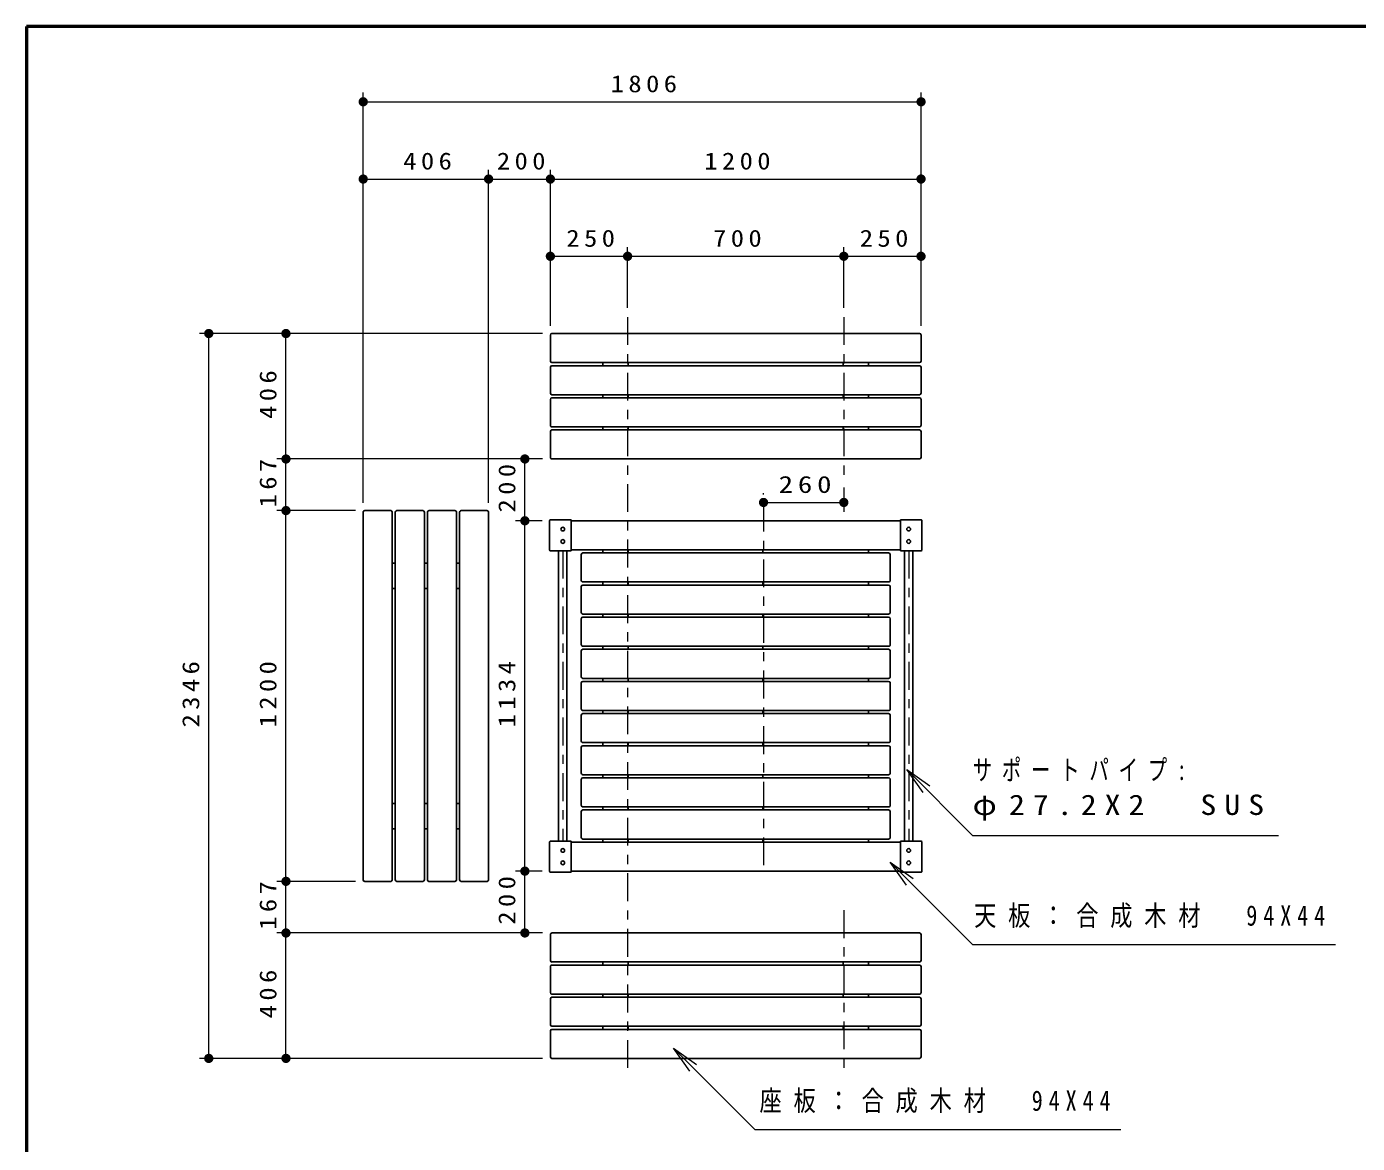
# Model space of a CAD drawing. Units: millimetres on the paper, with parts at other scales. Extents: x -365 to 12, y -47 to 257.
# Drawn here: x -365 to -221.4, y 136.5 to 257 of the extents above; entities that cross this region are included whole.
import ezdxf

# ---------------------------------------------------------------- set-up
doc = ezdxf.new("R2010")
doc.units = ezdxf.units.MM
doc.linetypes.add('USER2', pattern=[6, 3, -1, 1, -1])
doc.layers.add('1_30', color=7, linetype='Continuous', lineweight=25)
doc.layers.add('99', color=7, linetype='Continuous', lineweight=13)
doc.styles.add('ＭＳ ゴシック', font='')
doc.styles.get('ＭＳ ゴシック').set_extended_font_data('MS Gothic')

# ---------------------------------------------------------------- blocks, each defined once
blk = doc.blocks.new('filled_dot')
at = {"color": 0, "linetype": 'Continuous', "lineweight": -2, "const_width": 1.25}
blk.add_lwpolyline([(-0.625, 0, 1), (0.625, 0, 1)], format="xyb", close=True, dxfattribs=at)

msp = doc.modelspace()

# ---------------------------------------------------------------- linework, layer by layer
at = {"layer": '1_30', "lineweight": 13}
for p, q in [((-328.677, 205.623), (-328.677, 249.89)), ((-268.477, 224.723), (-268.477, 249.89)), ((-328.677, 248.89), (-268.477, 248.89)), ((-328.677, 205.623), (-328.677, 241.556)), ((-315.143, 205.623), (-315.143, 241.556)), ((-308.477, 224.723), (-308.477, 241.556)), ((-268.477, 224.723), (-268.477, 241.556)), ((-328.677, 240.556), (-315.143, 240.556)), ((-315.143, 240.556), (-308.477, 240.556)), ((-308.477, 240.556), (-268.477, 240.556)), ((-308.477, 224.89), (-308.477, 233.223)), ((-300.143, 226.657), (-300.143, 233.223)), ((-276.81, 226.657), (-276.81, 233.223)), ((-268.477, 224.89), (-268.477, 233.223)), ((-308.477, 232.223), (-300.143, 232.223)), ((-300.143, 232.223), (-276.81, 232.223)), ((-276.81, 232.223), (-268.477, 232.223)), ((-309.31, 223.89), (-346.343, 223.89)), ((-345.343, 145.69), (-345.343, 223.89)), ((-337.01, 210.356), (-337.01, 223.89)), ((-309.31, 210.356), (-338.01, 210.356)), ((-337.01, 204.79), (-337.01, 210.356)), ((-309.477, 210.356), (-312.23, 210.356)), ((-311.23, 203.69), (-311.23, 210.356)), ((-276.81, 207.296), (-276.81, 204.664)), ((-285.477, 206.529), (-285.477, 206.664)), ((-285.477, 205.664), (-276.81, 205.664)), ((-329.51, 204.79), (-338.01, 204.79)), ((-337.01, 164.79), (-337.01, 204.79)), ((-309.377, 203.69), (-312.23, 203.69)), ((-311.23, 165.89), (-311.23, 203.69)), ((-268.248, 174.374), (-270.016, 176.849)), ((-270.016, 176.849), (-267.541, 175.081)), ((-270.016, 176.849), (-267.895, 174.727)), ((-270.041, 164.395), (-271.809, 166.87)), ((-271.809, 166.87), (-269.334, 165.103)), ((-271.809, 166.87), (-269.688, 164.749)), ((-309.377, 165.89), (-312.23, 165.89)), ((-311.23, 159.223), (-311.23, 165.89)), ((-329.51, 164.79), (-338.01, 164.79)), ((-337.01, 159.223), (-337.01, 164.79)), ((-309.31, 159.223), (-338.01, 159.223)), ((-337.01, 145.69), (-337.01, 159.223)), ((-309.477, 159.223), (-312.23, 159.223)), ((-293.415, 144.316), (-295.183, 146.791)), ((-295.183, 146.791), (-292.708, 145.023)), ((-295.183, 146.791), (-293.062, 144.669)), ((-309.31, 145.69), (-346.343, 145.69))]:
    msp.add_line(p, q, dxfattribs=at)
at = {"layer": '1_30', "linetype": 'USER2', "lineweight": 13}
for p, q in [((-300.143, 225.657), (-300.143, 143.716)), ((-276.81, 225.657), (-276.81, 208.296)), ((-285.477, 205.529), (-285.477, 165.581)), ((-307.143, 200.456), (-307.143, 169.123)), ((-269.81, 200.456), (-269.811, 169.123)), ((-276.81, 161.675), (-276.81, 143.716))]:
    msp.add_line(p, q, dxfattribs=at)
at = {"layer": '1_30', "color": 4}
for p, q in [((-308.477, 220.923), (-308.477, 223.723)), ((-268.644, 223.89), (-308.31, 223.89)), ((-268.477, 220.923), (-268.477, 223.723)), ((-308.477, 217.456), (-308.477, 220.256)), ((-268.644, 220.756), (-308.31, 220.756)), ((-268.644, 220.423), (-308.31, 220.423)), ((-268.477, 217.456), (-268.477, 220.256)), ((-268.644, 217.29), (-308.31, 217.29)), ((-268.644, 216.956), (-308.31, 216.956)), ((-308.477, 216.79), (-308.477, 213.99)), ((-268.477, 216.79), (-268.477, 213.99)), ((-308.477, 213.323), (-308.477, 210.523)), ((-268.644, 213.823), (-308.31, 213.823)), ((-268.644, 213.49), (-308.31, 213.49)), ((-268.477, 213.323), (-268.477, 210.523)), ((-268.644, 210.356), (-308.31, 210.356)), ((-328.677, 164.957), (-328.677, 204.623)), ((-325.71, 204.79), (-328.51, 204.79)), ((-325.543, 164.957), (-325.543, 204.623)), ((-325.21, 164.957), (-325.21, 204.623)), ((-322.243, 204.79), (-325.043, 204.79)), ((-322.077, 164.957), (-322.077, 204.623)), ((-321.743, 164.957), (-321.743, 204.623)), ((-321.577, 204.79), (-318.777, 204.79)), ((-318.61, 164.957), (-318.61, 204.623)), ((-318.277, 164.957), (-318.277, 204.623)), ((-318.11, 204.79), (-315.31, 204.79)), ((-315.143, 164.957), (-315.143, 204.623)), ((-308.577, 200.556), (-308.577, 203.69)), ((-306.243, 203.69), (-288.477, 203.69)), ((-270.71, 203.69), (-288.477, 203.69)), ((-268.377, 200.556), (-268.377, 203.69)), ((-306.243, 200.556), (-288.477, 200.556)), ((-305.143, 197.256), (-305.143, 200.056)), ((-304.977, 200.223), (-288.477, 200.223)), ((-270.71, 200.556), (-288.477, 200.556)), ((-271.977, 200.223), (-288.477, 200.223)), ((-271.81, 197.256), (-271.81, 200.056)), ((-304.977, 197.09), (-288.477, 197.09)), ((-304.977, 196.756), (-288.477, 196.756)), ((-271.977, 197.09), (-288.477, 197.09)), ((-271.977, 196.756), (-288.477, 196.756)), ((-305.143, 193.79), (-305.143, 196.59)), ((-271.81, 193.79), (-271.81, 196.59)), ((-305.143, 190.323), (-305.143, 193.123)), ((-304.977, 193.623), (-288.477, 193.623)), ((-304.977, 193.29), (-288.477, 193.29)), ((-271.977, 193.623), (-288.477, 193.623)), ((-271.977, 193.29), (-288.477, 193.29)), ((-271.81, 190.323), (-271.81, 193.123)), ((-305.143, 189.656), (-305.143, 186.856)), ((-304.977, 190.156), (-288.477, 190.156)), ((-304.977, 189.823), (-288.477, 189.823)), ((-271.977, 190.156), (-288.477, 190.156)), ((-271.977, 189.823), (-288.477, 189.823)), ((-271.81, 189.656), (-271.81, 186.856)), ((-305.143, 186.19), (-305.143, 183.39)), ((-304.977, 186.69), (-288.477, 186.69)), ((-304.977, 186.356), (-288.477, 186.356)), ((-271.977, 186.69), (-288.477, 186.69)), ((-271.977, 186.356), (-288.477, 186.356)), ((-271.81, 186.19), (-271.81, 183.39)), ((-305.143, 179.923), (-305.143, 182.723)), ((-304.977, 183.223), (-288.477, 183.223)), ((-304.977, 182.89), (-288.477, 182.89)), ((-271.977, 183.223), (-288.477, 183.223)), ((-271.977, 182.89), (-288.477, 182.89)), ((-271.81, 179.923), (-271.81, 182.723)), ((-304.977, 179.756), (-288.477, 179.756)), ((-271.977, 179.756), (-288.477, 179.756)), ((-305.143, 176.456), (-305.143, 179.256)), ((-304.977, 179.423), (-288.477, 179.423)), ((-271.977, 179.423), (-288.477, 179.423)), ((-271.81, 176.456), (-271.81, 179.256)), ((-305.143, 172.99), (-305.143, 175.79)), ((-304.977, 176.29), (-288.477, 176.29)), ((-304.977, 175.956), (-288.477, 175.956)), ((-271.977, 176.29), (-288.477, 176.29)), ((-271.977, 175.956), (-288.477, 175.956)), ((-271.81, 172.99), (-271.81, 175.79)), ((-304.977, 172.823), (-288.477, 172.823)), ((-304.977, 172.49), (-288.477, 172.49)), ((-271.977, 172.823), (-288.477, 172.823)), ((-271.977, 172.49), (-288.477, 172.49)), ((-305.143, 172.323), (-305.143, 169.523)), ((-271.81, 172.323), (-271.81, 169.523)), ((-308.577, 169.023), (-308.577, 165.89)), ((-306.243, 169.023), (-288.477, 169.023)), ((-304.977, 169.356), (-288.477, 169.356)), ((-271.977, 169.356), (-288.477, 169.356)), ((-270.71, 169.023), (-288.477, 169.023)), ((-268.377, 169.023), (-268.377, 165.89)), ((-306.243, 165.89), (-288.477, 165.89)), ((-270.71, 165.89), (-288.477, 165.89)), ((-325.71, 164.79), (-328.51, 164.79)), ((-322.243, 164.79), (-325.043, 164.79)), ((-321.577, 164.79), (-318.777, 164.79)), ((-318.11, 164.79), (-315.31, 164.79)), ((-308.477, 156.256), (-308.477, 159.056)), ((-268.644, 159.223), (-308.31, 159.223)), ((-268.477, 156.256), (-268.477, 159.056)), ((-308.477, 152.79), (-308.477, 155.59)), ((-268.644, 156.09), (-308.31, 156.09)), ((-268.644, 155.756), (-308.31, 155.756)), ((-268.477, 152.79), (-268.477, 155.59)), ((-268.644, 152.623), (-308.31, 152.623)), ((-268.644, 152.29), (-308.31, 152.29)), ((-308.477, 152.123), (-308.477, 149.323)), ((-268.477, 152.123), (-268.477, 149.323)), ((-308.477, 148.656), (-308.477, 145.856)), ((-268.644, 149.156), (-308.31, 149.156)), ((-268.644, 148.823), (-308.31, 148.823)), ((-268.477, 148.656), (-268.477, 145.856)), ((-268.644, 145.69), (-308.31, 145.69))]:
    msp.add_line(p, q, dxfattribs=at)
at = {"layer": '1_30'}
for p, q in [((-302.81, 220.423), (-302.81, 220.756)), ((-300.068, 220.423), (-300.068, 220.756)), ((-276.885, 220.423), (-276.885, 220.756)), ((-274.144, 220.423), (-274.144, 220.756)), ((-302.81, 217.123), (-302.81, 217.29)), ((-302.81, 217.123), (-302.81, 216.956)), ((-300.068, 217.123), (-300.068, 217.29)), ((-300.068, 217.123), (-300.068, 216.956)), ((-276.885, 217.123), (-276.885, 217.29)), ((-276.885, 217.123), (-276.885, 216.956)), ((-274.144, 217.123), (-274.144, 217.29)), ((-274.144, 217.123), (-274.144, 216.956)), ((-302.81, 213.823), (-302.81, 213.49)), ((-300.068, 213.823), (-300.068, 213.49)), ((-276.885, 213.823), (-276.885, 213.49)), ((-274.144, 213.823), (-274.144, 213.49)), ((-306.243, 203.79), (-308.477, 203.79)), ((-306.243, 203.79), (-306.243, 200.456)), ((-270.71, 203.79), (-268.477, 203.79)), ((-270.71, 203.79), (-270.71, 200.456)), ((-306.243, 200.456), (-308.477, 200.456)), ((-307.597, 200.456), (-307.596, 169.123)), ((-306.69, 200.456), (-306.689, 169.123)), ((-302.81, 200.223), (-302.81, 200.556)), ((-300.068, 200.223), (-300.068, 200.556)), ((-285.552, 200.223), (-285.552, 200.556)), ((-274.143, 200.223), (-274.143, 200.556)), ((-270.71, 200.456), (-268.477, 200.456)), ((-270.263, 200.456), (-270.264, 169.123)), ((-269.357, 200.456), (-269.357, 169.123)), ((-325.21, 199.123), (-325.543, 199.123)), ((-321.91, 199.123), (-322.077, 199.123)), ((-321.91, 199.123), (-321.743, 199.123)), ((-318.61, 199.123), (-318.277, 199.123)), ((-302.81, 196.756), (-302.81, 197.09)), ((-300.068, 196.756), (-300.068, 197.09)), ((-285.552, 196.756), (-285.552, 197.09)), ((-274.143, 196.756), (-274.143, 197.09)), ((-325.21, 196.381), (-325.543, 196.381)), ((-321.91, 196.381), (-322.077, 196.381)), ((-321.91, 196.381), (-321.743, 196.381)), ((-318.61, 196.381), (-318.277, 196.381)), ((-302.81, 193.29), (-302.81, 193.623)), ((-300.068, 193.29), (-300.068, 193.623)), ((-285.552, 193.29), (-285.552, 193.623)), ((-274.143, 193.29), (-274.143, 193.623)), ((-302.81, 189.823), (-302.81, 190.156)), ((-300.068, 189.823), (-300.068, 190.156)), ((-285.552, 189.823), (-285.552, 190.156)), ((-274.143, 189.823), (-274.143, 190.156)), ((-302.81, 186.356), (-302.81, 186.69)), ((-300.068, 186.356), (-300.068, 186.69)), ((-285.552, 186.356), (-285.552, 186.69)), ((-274.143, 186.356), (-274.143, 186.69)), ((-302.81, 182.89), (-302.81, 183.223)), ((-300.068, 182.89), (-300.068, 183.223)), ((-285.552, 182.89), (-285.552, 183.223)), ((-274.143, 182.89), (-274.143, 183.223)), ((-302.81, 179.423), (-302.81, 179.756)), ((-300.068, 179.423), (-300.068, 179.756)), ((-285.552, 179.423), (-285.552, 179.756)), ((-274.143, 179.423), (-274.143, 179.756)), ((-302.81, 175.956), (-302.81, 176.29)), ((-300.068, 175.956), (-300.068, 176.29)), ((-285.552, 175.956), (-285.552, 176.29)), ((-274.143, 175.956), (-274.143, 176.29)), ((-325.21, 173.198), (-325.543, 173.198)), ((-321.91, 173.198), (-322.077, 173.198)), ((-321.91, 173.198), (-321.743, 173.198)), ((-318.61, 173.198), (-318.277, 173.198)), ((-302.81, 172.656), (-302.81, 172.823)), ((-302.81, 172.656), (-302.81, 172.49)), ((-300.068, 172.656), (-300.068, 172.823)), ((-300.068, 172.656), (-300.068, 172.49)), ((-285.552, 172.656), (-285.552, 172.823)), ((-285.552, 172.656), (-285.552, 172.49)), ((-274.143, 172.656), (-274.143, 172.823)), ((-274.143, 172.656), (-274.143, 172.49)), ((-325.21, 170.457), (-325.543, 170.457)), ((-321.91, 170.457), (-322.077, 170.457)), ((-321.91, 170.457), (-321.743, 170.457)), ((-318.61, 170.457), (-318.277, 170.457)), ((-306.243, 169.123), (-308.477, 169.123)), ((-306.243, 165.79), (-306.243, 169.123)), ((-302.81, 169.356), (-302.81, 169.023)), ((-300.068, 169.356), (-300.068, 169.023)), ((-285.552, 169.356), (-285.552, 169.023)), ((-274.143, 169.356), (-274.143, 169.023)), ((-270.71, 169.123), (-268.477, 169.123)), ((-270.71, 165.79), (-270.71, 169.123)), ((-306.243, 165.79), (-308.477, 165.79)), ((-270.71, 165.79), (-268.477, 165.79)), ((-302.81, 155.756), (-302.81, 156.09)), ((-300.068, 155.756), (-300.068, 156.09)), ((-276.885, 155.756), (-276.885, 156.09)), ((-274.144, 155.756), (-274.144, 156.09)), ((-302.81, 152.456), (-302.81, 152.623)), ((-302.81, 152.456), (-302.81, 152.29)), ((-300.068, 152.456), (-300.068, 152.623)), ((-300.068, 152.456), (-300.068, 152.29)), ((-276.885, 152.456), (-276.885, 152.623)), ((-276.885, 152.456), (-276.885, 152.29)), ((-274.144, 152.456), (-274.144, 152.623)), ((-274.144, 152.456), (-274.144, 152.29)), ((-302.81, 149.156), (-302.81, 148.823)), ((-300.068, 149.156), (-300.068, 148.823)), ((-276.885, 149.156), (-276.885, 148.823)), ((-274.144, 149.156), (-274.144, 148.823))]:
    msp.add_line(p, q, dxfattribs=at)
at = {"layer": '1_30', "lineweight": 13}
for points in [[(-270.016, 176.849), (-262.918, 169.751), (-229.913, 169.751)], [(-271.809, 166.87), (-262.918, 157.98), (-223.748, 157.98)], [(-295.183, 146.791), (-286.396, 138.004), (-246.909, 138.004)]]:
    msp.add_lwpolyline(points, dxfattribs=at)
at = {"layer": '1_30'}
for centre in [(-307.143, 202.79), (-269.81, 202.79), (-307.143, 201.456), (-269.81, 201.456), (-307.143, 168.123), (-269.81, 168.123), (-307.143, 166.79), (-269.81, 166.79)]:
    msp.add_circle(centre, 0.2, dxfattribs=at)
at = {"layer": '1_30', "color": 4}
for centre, start, end in [((-308.31, 223.723), 90, 180), ((-268.644, 223.723), 360, 90), ((-308.31, 220.923), 180.00001, 270), ((-308.31, 220.256), 90, 180), ((-268.644, 220.923), 270, 0), ((-268.644, 220.256), 360, 90), ((-308.31, 217.456), 180.00001, 270), ((-308.31, 216.79), 90, 180), ((-268.644, 217.456), 270, 0), ((-268.644, 216.79), 360, 90), ((-308.31, 213.99), 179.99999, 270), ((-268.644, 213.99), 270, 0), ((-308.31, 213.323), 90, 180), ((-268.644, 213.323), 360, 90), ((-308.31, 210.523), 179.99999, 270), ((-268.644, 210.523), 270, 0), ((-328.51, 204.623), 89.99999, 180), ((-325.71, 204.623), 0, 89.99999), ((-325.043, 204.623), 89.99999, 180), ((-322.243, 204.623), 0, 89.99999), ((-321.577, 204.623), 89.99999, 180), ((-318.777, 204.623), 360, 90.00001), ((-318.11, 204.623), 89.99999, 180), ((-315.31, 204.623), 360, 90.00001), ((-304.977, 200.056), 90, 180), ((-271.977, 200.056), 360, 90), ((-304.977, 197.256), 179.99999, 270), ((-304.977, 196.59), 90, 180), ((-271.977, 197.256), 270, 0.00001), ((-271.977, 196.59), 360, 90), ((-304.977, 193.79), 179.99999, 270), ((-304.977, 193.123), 90, 180), ((-271.977, 193.79), 270, 0.00001), ((-271.977, 193.123), 360, 90), ((-304.977, 190.323), 179.99999, 270), ((-304.977, 189.656), 90, 180), ((-271.977, 190.323), 270, 0.00001), ((-271.977, 189.656), 360, 90), ((-304.977, 186.856), 179.99999, 270), ((-271.977, 186.856), 270, 0.00001), ((-304.977, 186.19), 90, 180), ((-271.977, 186.19), 360, 90), ((-304.977, 183.39), 179.99999, 270), ((-304.977, 182.723), 90, 180), ((-271.977, 183.39), 270, 0.00001), ((-271.977, 182.723), 360, 90), ((-304.977, 179.923), 179.99999, 270), ((-271.977, 179.923), 270, 0.00001), ((-304.977, 179.256), 90, 180), ((-271.977, 179.256), 360, 90), ((-304.977, 176.456), 179.99999, 270), ((-304.977, 175.79), 90, 180), ((-271.977, 176.456), 270, 0.00001), ((-271.977, 175.79), 360, 90), ((-304.977, 172.99), 179.99999, 270), ((-304.977, 172.323), 90, 180), ((-271.977, 172.99), 270, 0.00001), ((-271.977, 172.323), 360, 90), ((-304.977, 169.523), 179.99999, 270), ((-271.977, 169.523), 270, 0.00001), ((-328.51, 164.957), 180, 270), ((-325.71, 164.957), 270, 360), ((-325.043, 164.957), 180, 270), ((-322.243, 164.957), 270, 360), ((-321.577, 164.957), 180, 270), ((-318.777, 164.957), 270, 360), ((-318.11, 164.957), 180, 270), ((-315.31, 164.957), 270, 360), ((-308.31, 159.056), 90, 180.00001), ((-268.644, 159.056), 360, 90), ((-308.31, 156.256), 180, 270), ((-308.31, 155.59), 90, 180.00001), ((-268.644, 156.256), 270, 0), ((-268.644, 155.59), 360, 90), ((-308.31, 152.79), 180, 270), ((-308.31, 152.123), 90, 179.99999), ((-268.644, 152.79), 270, 0), ((-268.644, 152.123), 360, 90), ((-308.31, 149.323), 180, 270), ((-308.31, 148.656), 90, 179.99999), ((-268.644, 149.323), 270, 0), ((-268.644, 148.656), 360, 90), ((-308.31, 145.856), 180, 270), ((-268.644, 145.856), 270, 0)]:
    msp.add_arc(centre, 0.167, start, end, dxfattribs=at)
at = {"layer": '1_30'}
for centre, start, end in [((-308.477, 203.69), 90.00112, 180.00112), ((-268.477, 203.69), 359.99888, 89.99888), ((-308.477, 200.556), 180.00112, 270.00112), ((-268.477, 200.556), 269.99888, 359.99888), ((-308.477, 169.023), 89.99888, 179.99888), ((-268.477, 169.023), 0.00112, 90.00112), ((-308.477, 165.89), 179.99888, 269.99888), ((-268.477, 165.89), 270.00112, 0.00112)]:
    msp.add_arc(centre, 0.1, start, end, dxfattribs=at)
at = {"layer": '99', "lineweight": 50}
for p, q in [((-365, 257), (-365, 0)), ((0, 257), (-365, 257))]:
    msp.add_line(p, q, dxfattribs=at)

# ---------------------------------------------------------------- block references
at = {"layer": '1_30', "lineweight": 13, "xscale": 0.4, "yscale": 0.4}
for p in [(-328.677, 248.89), (-328.677, 240.556), (-315.143, 240.556), (-308.477, 240.556), (-308.477, 232.223), (-285.477, 205.664)]:
    msp.add_blockref('filled_dot', p, dxfattribs=at)
for p, rotation in [((-268.477, 248.89), 180), ((-315.143, 240.556), 180), ((-308.477, 240.556), 180), ((-268.477, 240.556), 180), ((-300.143, 232.223), 180), ((-276.81, 232.223), 180), ((-268.477, 232.223), 180), ((-345.343, 223.89), 270), ((-337.01, 223.89), 270), ((-337.01, 210.356), 270), ((-337.01, 210.356), 90), ((-311.23, 210.356), 270), ((-276.81, 205.664), 180), ((-337.01, 204.79), 270), ((-337.01, 204.79), 90), ((-311.23, 203.69), 270), ((-337.01, 164.79), 270), ((-337.01, 164.79), 90), ((-311.23, 165.89), 270), ((-337.01, 159.223), 270), ((-337.01, 159.223), 90), ((-311.23, 159.223), 90), ((-345.343, 145.69), 90), ((-337.01, 145.69), 90)]:
    msp.add_blockref('filled_dot', p, dxfattribs=dict(at, rotation=rotation))

# ---------------------------------------------------------------- texts
at = {"layer": '1_30', "style": 'ＭＳ ゴシック'}
for s, insert, char_height, attachment_point in [('\\T1.33;\\W1.15;1806', (-298.153, 249.89), 1.833, 8), ('\\T1.33;\\W1.15;406', (-321.495, 241.556), 1.833, 8), ('\\T1.33;\\W1.15;200', (-311.393, 241.556), 1.833, 8), ('\\T1.33;\\W1.15;1200', (-288.056, 241.556), 1.833, 8), ('\\T1.33;\\W1.15;250', (-303.895, 233.223), 1.833, 8), ('\\T1.33;\\W1.15;700', (-288.06, 233.223), 1.833, 8), ('\\T1.33;\\W1.15;250', (-272.228, 233.223), 1.833, 8), ('\\T1.33;\\W1.25;260', (-280.735, 206.664), 1.833, 8), ('\\T1.5;\\W0.7;サポートパイプ:', (-262.913, 176.751), 2.199, 4), ('\\T1.5;\\W1.15;φ27.2X2\u3000SUS', (-262.913, 172.751), 2.199, 4), ('\\T1.53;\\W0.8;天板：合成木材\u300094X44', (-262.748, 160.98), 2.199, 4), ('\\T1.53;\\W0.8;座板：合成木材\u300094X44', (-285.909, 141.004), 2.199, 4)]:
    msp.add_mtext(s, dxfattribs=dict(at, insert=insert, char_height=char_height, attachment_point=attachment_point))
at = {"layer": '1_30', "char_height": 1.833, "attachment_point": 8, "rotation": 90, "style": 'ＭＳ ゴシック'}
for s, insert in [('\\T1.33;\\W1.15;406', (-338.01, 217.538)), ('\\T1.33;\\W1.15;167', (-338.01, 207.99)), ('\\T1.33;\\W1.15;200', (-312.23, 207.44)), ('\\T1.33;\\W1.15;2346', (-346.343, 185.206)), ('\\T1.33;\\W1.15;1200', (-338.01, 185.211)), ('\\T1.33;\\W1.15;1134', (-312.23, 185.211)), ('\\T1.33;\\W1.15;200', (-312.23, 162.973)), ('\\T1.33;\\W1.15;167', (-338.01, 162.423)), ('\\T1.33;\\W1.15;406', (-338.01, 152.872))]:
    msp.add_mtext(s, dxfattribs=dict(at, insert=insert))

doc.saveas('drawing.dxf')
